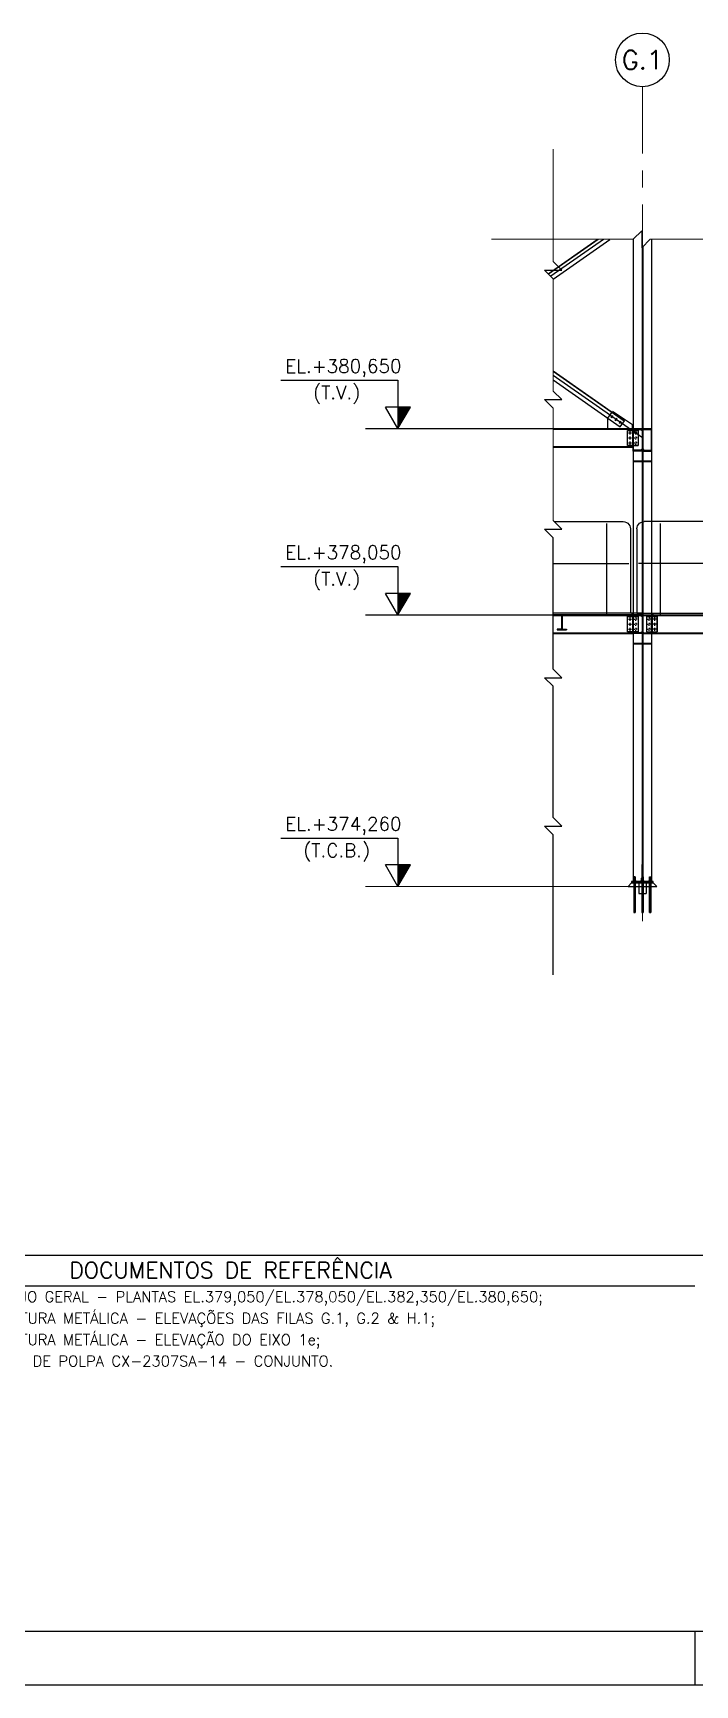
# Model space of a CAD drawing. Header units: metres. Extents: x 0 to 63075, y 0 to 44550.
# Drawn here: x 26082 to 35325, y 0 to 23056 of the extents above; entities that cross this region are included whole.
import ezdxf
from ezdxf.enums import TextEntityAlignment as Align

# ---------------------------------------------------------------- set-up
doc = ezdxf.new("R2010")
doc.units = ezdxf.units.M
doc.header["$LTSCALE"] = 75
doc.linetypes.add('CENTER2', pattern=[28.575, 19.05, -3.175, 3.175, -3.175])
for name, color, linetype in [('FRL2', 2, 'Continuous'), ('FRL4', 4, 'Continuous'), ('FRL5', 5, 'Continuous'), ('FRL6', 6, 'Continuous'), ('FRL7', 7, 'Continuous'), ('FRR120', 5, 'Continuous'), ('FRR140', 5, 'Continuous'), ('FRR175', 1, 'Continuous'), ('FRR80', 3, 'Continuous'), ('GSB', 7, 'Continuous'), ('SC1', 7, 'CENTER2'), ('SDM', 7, 'Continuous'), ('SL1', 8, 'Continuous'), ('SR80', 3, 'Continuous')]:
    doc.layers.add(name, color=color, linetype=linetype)
doc.styles.add('R100', font='simplex.shx', dxfattribs={"height": 2.5})
doc.styles.add('R120', font='simplex.shx', dxfattribs={"height": 3})
doc.styles.add('R140', font='simplex.shx', dxfattribs={"height": 3.5})
doc.styles.add('R80', font='simplex.shx', dxfattribs={"height": 2})

# ---------------------------------------------------------------- blocks, each defined once
blk = doc.blocks.new('A1')
at = {"layer": 'FRL2'}
blk.add_line((471, 10), (471, 0), dxfattribs=at)
at = {"layer": 'FRL4', "linetype": 'Continuous'}
blk.add_line((25, 74.3), (471, 74.3), dxfattribs=at)
at = {"layer": 'FRL5'}
blk.add_line((25, 80), (831, 80), dxfattribs=at)
at = {"layer": 'FRL6', "linetype": 'Continuous'}
blk.add_line((25, 10), (831, 10), dxfattribs=at)
at = {"layer": 'FRL7', "linetype": 'Continuous'}
blk.add_line((0, 0), (841, 0), dxfattribs=at)
at = {"layer": 'FRR120', "style": 'R120'}
blk.add_text('DOCUMENTOS DE REFERÊNCIA', height=3, dxfattribs=at).set_placement((354.52, 75.68))
for tag, p in [('FASE_DO_PROJETO', (659, 46.29)), ('ÁREA_E/OU_SUBÁREA', (659, 40.79)), ('TÍTULO_DO_DESENHO', (659, 35.29)), ('SUBTÍTULO_1_DO_DESENHO', (659, 29.79)), ('SUBTÍTULO_2_DO_DESENHO', (659, 24.29))]:
    blk.add_attdef(tag, p, '', height=3, dxfattribs=at)
at = {"layer": 'FRR140', "style": 'R140', "width": 0.91}
for tag, p in [('ESCALA', (671, 14.35)), ('REVISÃO', (823.5, 14.68))]:
    blk.add_attdef(tag, text='', height=3.5, dxfattribs=at).set_placement(p, align=Align.MIDDLE)
for tag, p in [('NÚMERO_DA_CONTRATADA', (687.72, 12.6)), ('NUMERO_VALE', (752.89, 12.6))]:
    blk.add_attdef(tag, p, '', height=3.5, dxfattribs=at)
at = {"layer": 'FRR175', "style": 'R120'}
for tag, p in [('CLASSIFICAÇÃO', (811.83, 67.73)), ('PROJETO', (716.31, 53.59)), ('N_PROJ_SE', (793.5, 53.59)), ('N_CONTRATO', (796.97, 47.3))]:
    blk.add_attdef(tag, text='', height=3, dxfattribs=at).set_placement(p, align=Align.MIDDLE_CENTER)
at = {"layer": 'FRR80', "style": 'R80'}
for tag, p in [('8A_REV', (476, 77.07)), ('EMIS.', (486, 77.07)), ('PROJ.', (585, 77.07)), ('DES.', (597, 77.07)), ('VER.', (609, 77.07)), ('APR.', (621, 77.07)), ('AUT.', (633.01, 77.07)), ('7A_REV', (476, 71.37)), ('EMIS.', (486, 71.37)), ('PROJ.', (585, 71.37)), ('DES.', (597, 71.37)), ('VER.', (609, 71.37)), ('APR.', (621, 71.37)), ('AUT.', (633.01, 71.37)), ('6A_REV', (476, 65.67)), ('EMIS.', (486, 65.67)), ('PROJ.', (585, 65.67)), ('DES.', (597, 65.67)), ('VER.', (609, 65.67)), ('APR.', (621, 65.67)), ('AUT.', (633.01, 65.67)), ('5A_REV', (476, 59.97)), ('EMIS.', (486, 59.97)), ('PROJ.', (585, 59.97)), ('DES.', (597, 59.97)), ('VER.', (609, 59.97)), ('APR.', (621, 59.97)), ('AUT.', (633.01, 59.97)), ('4A_REV', (476, 54.27)), ('EMIS.', (486, 54.27)), ('PROJ.', (585, 54.27)), ('DES.', (597, 54.27)), ('VER.', (609, 54.27)), ('APR.', (621, 54.27)), ('AUT.', (633.01, 54.27)), ('3A_REV', (476, 48.57)), ('EMIS.', (486, 48.57)), ('PROJ.', (585, 48.57)), ('DES.', (597, 48.57)), ('VER.', (609, 48.57)), ('APR.', (621, 48.57)), ('AUT.', (633.01, 48.57)), ('2A_REV', (476, 42.87)), ('EMIS.', (486, 42.87)), ('PROJ.', (585, 42.87)), ('DES.', (597, 42.87)), ('VER.', (609, 42.87)), ('APR.', (621, 42.87)), ('AUT.', (633.01, 42.87)), ('1a_REV', (476, 37.17)), ('EMIS.', (486, 37.17)), ('PROJ.', (585, 37.17)), ('DES.', (597, 37.17)), ('VER.', (609, 37.17)), ('APR.', (621, 37.17)), ('AUT.', (633.01, 37.17))]:
    blk.add_attdef(tag, text='', height=2, dxfattribs=at).set_placement(p, align=Align.MIDDLE)
for p in [(492.61, 76.08), (492.61, 70.38), (492.61, 64.68), (492.61, 58.98), (492.61, 53.28), (492.61, 47.58), (492.61, 41.88), (492.61, 36.18)]:
    blk.add_attdef('DESCRIÇÃO_DA_REVISÃO', p, '', height=2, dxfattribs=at)
at = {"layer": 'FRR80', "style": 'R80', "width": 0.85}
for p in [(648, 77.07), (648, 71.37), (648, 65.67), (648, 59.97), (648, 54.27), (648, 48.57), (648, 42.87), (648, 37.17)]:
    blk.add_attdef('DATA', text='', height=2, dxfattribs=at).set_placement(p, align=Align.MIDDLE)
blk = doc.blocks.new('A$C25e868c1')
at = {"layer": 'SL1'}
for points in [[(10678, 6913), (10677, 6913), (10676, 6912), (10675, 6912), (10674, 6912), (10673, 6912), (10672, 6912), (10671, 6912), (10670, 6912), (10669, 6912), (10668, 6913), (10667, 6913), (10667, 6914), (10666, 6915), (10665, 6915), (10664, 6916), (10664, 6917), (10663, 6918), (10663, 6919), (10663, 6920), (10663, 6921), (10663, 6922), (10663, 6923), (10663, 6924), (10663, 6925), (10663, 6926), (10664, 6927), (10664, 6928), (10665, 6929), (10665, 6929), (10666, 6930), (10667, 6931), (10668, 6931), (10669, 6932), (10670, 6932), (10671, 6932), (10672, 6933), (10673, 6933), (10674, 6933), (10675, 6932), (10676, 6932), (10677, 6932), (10678, 6932), (10679, 6931), (10680, 6930), (10680, 6930), (10681, 6929), (10682, 6928), (10682, 6927), (10683, 6926), (10683, 6925), (10683, 6924), (10683, 6923), (10684, 6922), (10684, 6921), (10683, 6920), (10683, 6919), (10683, 6918), (10682, 6917), (10682, 6916), (10681, 6916), (10681, 6915), (10680, 6914), (10679, 6914)], [(10413, 6696), (10413, 6697), (10413, 6698), (10413, 6699), (10414, 6700), (10414, 6701), (10415, 6702), (10416, 6702), (10416, 6703), (10417, 6704), (10418, 6704), (10419, 6705), (10420, 6705), (10421, 6705), (10422, 6705), (10423, 6706), (10424, 6705), (10425, 6705), (10426, 6705), (10427, 6705), (10428, 6704), (10429, 6704), (10430, 6703), (10430, 6702), (10431, 6702), (10432, 6701), (10432, 6700), (10433, 6699), (10433, 6698), (10433, 6697), (10433, 6696), (10433, 6695), (10433, 6694), (10433, 6693), (10433, 6692), (10433, 6691), (10432, 6690), (10432, 6689), (10431, 6688), (10430, 6688), (10430, 6687), (10429, 6686), (10428, 6686), (10427, 6685), (10426, 6685), (10425, 6685), (10424, 6685), (10423, 6685), (10422, 6685), (10421, 6685), (10420, 6685), (10419, 6685), (10418, 6686), (10417, 6686), (10416, 6687), (10416, 6688), (10415, 6688), (10414, 6689), (10414, 6690), (10413, 6691), (10413, 6692), (10413, 6693), (10413, 6694), (10412, 6695)], [(10564, 6833), (10563, 6832), (10562, 6832), (10561, 6832), (10560, 6831), (10559, 6831), (10558, 6831), (10557, 6832), (10556, 6832), (10555, 6832), (10554, 6832), (10553, 6833), (10552, 6834), (10551, 6834), (10550, 6835), (10550, 6836), (10549, 6837), (10549, 6838), (10548, 6839), (10548, 6840), (10548, 6841), (10548, 6842), (10548, 6843), (10548, 6844), (10548, 6845), (10549, 6846), (10549, 6847), (10550, 6847), (10550, 6848), (10551, 6849), (10552, 6850), (10552, 6850), (10553, 6851), (10554, 6851), (10555, 6852), (10556, 6852), (10557, 6852), (10558, 6852), (10559, 6852), (10560, 6852), (10561, 6852), (10562, 6852), (10563, 6851), (10564, 6851), (10565, 6850), (10566, 6849), (10566, 6849), (10567, 6848), (10568, 6847), (10568, 6846), (10568, 6845), (10569, 6844), (10569, 6843), (10569, 6842), (10569, 6841), (10569, 6840), (10568, 6839), (10568, 6838), (10568, 6837), (10567, 6836), (10567, 6835), (10566, 6835), (10565, 6834), (10564, 6833)], [(10621, 6873), (10620, 6872), (10619, 6872), (10618, 6872), (10617, 6872), (10616, 6871), (10615, 6872), (10614, 6872), (10613, 6872), (10612, 6872), (10611, 6873), (10610, 6873), (10609, 6874), (10608, 6874), (10608, 6875), (10607, 6876), (10607, 6877), (10606, 6878), (10606, 6879), (10605, 6880), (10605, 6881), (10605, 6882), (10605, 6883), (10605, 6884), (10606, 6885), (10606, 6886), (10606, 6887), (10607, 6888), (10607, 6888), (10608, 6889), (10609, 6890), (10610, 6891), (10611, 6891), (10611, 6892), (10612, 6892), (10613, 6892), (10614, 6892), (10615, 6892), (10617, 6892), (10618, 6892), (10619, 6892), (10620, 6892), (10620, 6891), (10621, 6891), (10622, 6890), (10623, 6890), (10624, 6889), (10624, 6888), (10625, 6887), (10625, 6886), (10626, 6885), (10626, 6884), (10626, 6883), (10626, 6882), (10626, 6881), (10626, 6880), (10626, 6879), (10625, 6878), (10625, 6877), (10625, 6876), (10624, 6876), (10623, 6875), (10623, 6874), (10622, 6873)], [(10413, 6626), (10413, 6627), (10413, 6628), (10413, 6629), (10414, 6630), (10414, 6631), (10415, 6632), (10416, 6632), (10416, 6633), (10417, 6634), (10418, 6634), (10419, 6635), (10420, 6635), (10421, 6635), (10422, 6635), (10423, 6636), (10424, 6635), (10425, 6635), (10426, 6635), (10427, 6635), (10428, 6634), (10429, 6634), (10430, 6633), (10430, 6632), (10431, 6632), (10432, 6631), (10432, 6630), (10433, 6629), (10433, 6628), (10433, 6627), (10433, 6626), (10433, 6625), (10433, 6624), (10433, 6623), (10433, 6622), (10433, 6621), (10432, 6620), (10432, 6619), (10431, 6618), (10430, 6618), (10430, 6617), (10429, 6616), (10428, 6616), (10427, 6615), (10426, 6615), (10425, 6615), (10424, 6615), (10423, 6615), (10422, 6615), (10421, 6615), (10420, 6615), (10419, 6615), (10418, 6616), (10417, 6616), (10416, 6617), (10416, 6618), (10415, 6618), (10414, 6619), (10414, 6620), (10413, 6621), (10413, 6622), (10413, 6623), (10413, 6624), (10412, 6625)], [(10413, 6556), (10413, 6557), (10413, 6558), (10413, 6559), (10414, 6560), (10414, 6561), (10415, 6562), (10416, 6562), (10416, 6563), (10417, 6564), (10418, 6564), (10419, 6565), (10420, 6565), (10421, 6565), (10422, 6565), (10423, 6566), (10424, 6565), (10425, 6565), (10426, 6565), (10427, 6565), (10428, 6564), (10429, 6564), (10430, 6563), (10430, 6562), (10431, 6562), (10432, 6561), (10432, 6560), (10433, 6559), (10433, 6558), (10433, 6557), (10433, 6556), (10433, 6555), (10433, 6554), (10433, 6553), (10433, 6552), (10433, 6551), (10432, 6550), (10432, 6549), (10431, 6548), (10430, 6548), (10430, 6547), (10429, 6546), (10428, 6546), (10427, 6545), (10426, 6545), (10425, 6545), (10424, 6545), (10423, 6545), (10422, 6545), (10421, 6545), (10420, 6545), (10419, 6545), (10418, 6546), (10417, 6546), (10416, 6547), (10416, 6548), (10415, 6548), (10414, 6549), (10414, 6550), (10413, 6551), (10413, 6552), (10413, 6553), (10413, 6554), (10412, 6555)], [(10067, 4096), (10067, 4097), (10067, 4098), (10067, 4099), (10068, 4100), (10068, 4101), (10069, 4102), (10070, 4102), (10070, 4103), (10071, 4104), (10072, 4104), (10073, 4105), (10074, 4105), (10075, 4105), (10076, 4105), (10077, 4106), (10078, 4105), (10079, 4105), (10080, 4105), (10081, 4105), (10082, 4104), (10083, 4104), (10084, 4103), (10084, 4102), (10085, 4102), (10086, 4101), (10086, 4100), (10087, 4099), (10087, 4098), (10087, 4097), (10087, 4096), (10087, 4095), (10087, 4094), (10087, 4093), (10087, 4092), (10087, 4091), (10086, 4090), (10086, 4089), (10085, 4088), (10084, 4088), (10084, 4087), (10083, 4086), (10082, 4086), (10081, 4085), (10080, 4085), (10079, 4085), (10078, 4085), (10077, 4085), (10076, 4085), (10075, 4085), (10074, 4085), (10073, 4085), (10072, 4086), (10071, 4086), (10070, 4087), (10070, 4088), (10069, 4088), (10068, 4089), (10068, 4090), (10067, 4091), (10067, 4092), (10067, 4093), (10067, 4094), (10066, 4095)], [(10067, 4026), (10067, 4027), (10067, 4028), (10067, 4029), (10068, 4030), (10068, 4031), (10069, 4032), (10070, 4032), (10070, 4033), (10071, 4034), (10072, 4034), (10073, 4035), (10074, 4035), (10075, 4035), (10076, 4035), (10077, 4036), (10078, 4035), (10079, 4035), (10080, 4035), (10081, 4035), (10082, 4034), (10083, 4034), (10084, 4033), (10084, 4032), (10085, 4032), (10086, 4031), (10086, 4030), (10087, 4029), (10087, 4028), (10087, 4027), (10087, 4026), (10087, 4025), (10087, 4024), (10087, 4023), (10087, 4022), (10087, 4021), (10086, 4020), (10086, 4019), (10085, 4018), (10084, 4018), (10084, 4017), (10083, 4016), (10082, 4016), (10081, 4015), (10080, 4015), (10079, 4015), (10078, 4015), (10077, 4015), (10076, 4015), (10075, 4015), (10074, 4015), (10073, 4015), (10072, 4016), (10071, 4016), (10070, 4017), (10070, 4018), (10069, 4018), (10068, 4019), (10068, 4020), (10067, 4021), (10067, 4022), (10067, 4023), (10067, 4024), (10066, 4025)], [(10067, 3956), (10067, 3957), (10067, 3958), (10067, 3959), (10068, 3960), (10068, 3961), (10069, 3962), (10070, 3962), (10070, 3963), (10071, 3964), (10072, 3964), (10073, 3965), (10074, 3965), (10075, 3965), (10076, 3965), (10077, 3966), (10078, 3965), (10079, 3965), (10080, 3965), (10081, 3965), (10082, 3964), (10083, 3964), (10084, 3963), (10084, 3962), (10085, 3962), (10086, 3961), (10086, 3960), (10087, 3959), (10087, 3958), (10087, 3957), (10087, 3956), (10087, 3955), (10087, 3954), (10087, 3953), (10087, 3952), (10087, 3951), (10086, 3950), (10086, 3949), (10085, 3948), (10084, 3948), (10084, 3947), (10083, 3946), (10082, 3946), (10081, 3945), (10080, 3945), (10079, 3945), (10078, 3945), (10077, 3945), (10076, 3945), (10075, 3945), (10074, 3945), (10073, 3945), (10072, 3946), (10071, 3946), (10070, 3947), (10070, 3948), (10069, 3948), (10068, 3949), (10068, 3950), (10067, 3951), (10067, 3952), (10067, 3953), (10067, 3954), (10066, 3955)], [(10413, 4096), (10413, 4097), (10413, 4098), (10413, 4099), (10414, 4100), (10414, 4101), (10415, 4102), (10416, 4102), (10416, 4103), (10417, 4104), (10418, 4104), (10419, 4105), (10420, 4105), (10421, 4105), (10422, 4105), (10423, 4106), (10424, 4105), (10425, 4105), (10426, 4105), (10427, 4105), (10428, 4104), (10429, 4104), (10430, 4103), (10430, 4102), (10431, 4102), (10432, 4101), (10432, 4100), (10433, 4099), (10433, 4098), (10433, 4097), (10433, 4096), (10433, 4095), (10433, 4094), (10433, 4093), (10433, 4092), (10433, 4091), (10432, 4090), (10432, 4089), (10431, 4088), (10430, 4088), (10430, 4087), (10429, 4086), (10428, 4086), (10427, 4085), (10426, 4085), (10425, 4085), (10424, 4085), (10423, 4085), (10422, 4085), (10421, 4085), (10420, 4085), (10419, 4085), (10418, 4086), (10417, 4086), (10416, 4087), (10416, 4088), (10415, 4088), (10414, 4089), (10414, 4090), (10413, 4091), (10413, 4092), (10413, 4093), (10413, 4094), (10412, 4095)], [(10413, 4026), (10413, 4027), (10413, 4028), (10413, 4029), (10414, 4030), (10414, 4031), (10415, 4032), (10416, 4032), (10416, 4033), (10417, 4034), (10418, 4034), (10419, 4035), (10420, 4035), (10421, 4035), (10422, 4035), (10423, 4036), (10424, 4035), (10425, 4035), (10426, 4035), (10427, 4035), (10428, 4034), (10429, 4034), (10430, 4033), (10430, 4032), (10431, 4032), (10432, 4031), (10432, 4030), (10433, 4029), (10433, 4028), (10433, 4027), (10433, 4026), (10433, 4025), (10433, 4024), (10433, 4023), (10433, 4022), (10433, 4021), (10432, 4020), (10432, 4019), (10431, 4018), (10430, 4018), (10430, 4017), (10429, 4016), (10428, 4016), (10427, 4015), (10426, 4015), (10425, 4015), (10424, 4015), (10423, 4015), (10422, 4015), (10421, 4015), (10420, 4015), (10419, 4015), (10418, 4016), (10417, 4016), (10416, 4017), (10416, 4018), (10415, 4018), (10414, 4019), (10414, 4020), (10413, 4021), (10413, 4022), (10413, 4023), (10413, 4024), (10412, 4025)], [(10413, 3956), (10413, 3957), (10413, 3958), (10413, 3959), (10414, 3960), (10414, 3961), (10415, 3962), (10416, 3962), (10416, 3963), (10417, 3964), (10418, 3964), (10419, 3965), (10420, 3965), (10421, 3965), (10422, 3965), (10423, 3966), (10424, 3965), (10425, 3965), (10426, 3965), (10427, 3965), (10428, 3964), (10429, 3964), (10430, 3963), (10430, 3962), (10431, 3962), (10432, 3961), (10432, 3960), (10433, 3959), (10433, 3958), (10433, 3957), (10433, 3956), (10433, 3955), (10433, 3954), (10433, 3953), (10433, 3952), (10433, 3951), (10432, 3950), (10432, 3949), (10431, 3948), (10430, 3948), (10430, 3947), (10429, 3946), (10428, 3946), (10427, 3945), (10426, 3945), (10425, 3945), (10424, 3945), (10423, 3945), (10422, 3945), (10421, 3945), (10420, 3945), (10419, 3945), (10418, 3946), (10417, 3946), (10416, 3947), (10416, 3948), (10415, 3948), (10414, 3949), (10414, 3950), (10413, 3951), (10413, 3952), (10413, 3953), (10413, 3954), (10412, 3955)]]:
    blk.add_hatch(color=256, dxfattribs=at).paths.add_polyline_path(points, flags=17)
for p, q in [((10122, 9396), (10122, 4180)), ((10245, 9291), (10245, 434)), ((10255, 9281), (10255, 434)), ((10378, 9398), (10378, 4180)), ((11495, 8842), (10703, 9396)), ((10792, 9396), (11529, 8881)), ((10867, 9396), (11560, 8912)), ((11566, 8917), (10881, 9396)), ((10250, 6626), (11495, 7498)), ((11495, 7560), (10500, 6864)), ((10505, 6857), (11495, 7550)), ((11495, 7435), (10559, 6780)), ((10388, 6805), (10667, 6992)), ((10690, 6934), (10656, 6910)), ((10685, 6905), (10661, 6939)), ((10672, 6984), (10667, 6992)), ((10731, 6900), (10672, 6984)), ((10245, 6755), (10122, 6755)), ((10122, 6743), (10122, 6755)), ((10122, 6455), (10122, 6743)), ((10122, 6743), (10230, 6743)), ((10245, 6743), (10122, 6743)), ((10230, 6755), (10230, 6743)), ((10230, 6743), (10245, 6728)), ((10245, 6755), (10245, 6743)), ((10245, 6728), (10245, 6470)), ((10378, 6755), (10255, 6755)), ((10255, 6755), (10255, 6743)), ((10255, 6743), (10378, 6743)), ((10270, 6743), (10255, 6728)), ((10255, 6728), (10255, 6470)), ((10270, 6755), (10270, 6743)), ((10378, 6743), (10270, 6743)), ((10308, 6730), (10308, 6520)), ((10378, 6730), (10308, 6730)), ((10308, 6730), (10308, 6520)), ((10458, 6730), (10308, 6730)), ((10322, 6695), (10336, 6695)), ((10343, 6716), (10343, 6702)), ((10343, 6674), (10343, 6688)), ((10364, 6695), (10350, 6695)), ((10378, 6743), (10378, 6755)), ((10378, 6455), (10378, 6743)), ((10458, 6730), (10378, 6730)), ((10388, 6755), (10388, 6805)), ((10388, 6755), (10388, 6730)), ((11495, 6755), (10388, 6755)), ((10737, 6755), (10388, 6755)), ((11495, 6746), (10388, 6746)), ((10388, 6730), (10388, 6497)), ((10444, 6695), (10402, 6695)), ((10423, 6674), (10423, 6716)), ((10458, 6520), (10458, 6730)), ((10458, 6520), (10458, 6730)), ((10559, 6780), (10500, 6864)), ((10576, 6854), (10541, 6830)), ((10570, 6825), (10546, 6859)), ((10633, 6894), (10599, 6870)), ((10628, 6865), (10604, 6899)), ((10737, 6892), (10731, 6900)), ((10737, 6892), (10737, 6755)), ((10245, 6470), (10230, 6455)), ((10255, 6470), (10270, 6455)), ((10378, 6520), (10308, 6520)), ((10308, 6520), (10458, 6520)), ((10322, 6625), (10336, 6625)), ((10322, 6555), (10336, 6555)), ((10343, 6646), (10343, 6632)), ((10343, 6604), (10343, 6618)), ((10343, 6576), (10343, 6562)), ((10343, 6534), (10343, 6548)), ((10364, 6625), (10350, 6625)), ((10364, 6555), (10350, 6555)), ((10378, 6520), (10458, 6520)), ((10388, 6497), (10388, 6520)), ((11495, 6506), (10388, 6506)), ((11495, 6497), (10388, 6497)), ((10444, 6625), (10402, 6625)), ((10444, 6555), (10402, 6555)), ((10423, 6604), (10423, 6646)), ((10423, 6534), (10423, 6576)), ((10230, 6455), (10122, 6455)), ((10245, 6455), (10122, 6455)), ((10122, 6442), (10122, 6455)), ((10245, 6442), (10122, 6442)), ((10245, 6303), (10125, 6303)), ((10125, 6303), (10125, 6293)), ((10125, 6293), (10245, 6293)), ((10230, 6455), (10230, 6442)), ((10230, 6303), (10230, 6293)), ((10245, 6455), (10245, 6442)), ((10245, 6293), (10245, 6303)), ((10378, 6455), (10255, 6455)), ((10255, 6455), (10255, 6442)), ((10255, 6442), (10378, 6442)), ((10375, 6303), (10255, 6303)), ((10255, 6303), (10255, 6293)), ((10255, 6293), (10375, 6293)), ((10270, 6455), (10270, 6442)), ((10270, 6455), (10378, 6455)), ((10270, 6303), (10270, 6293)), ((10375, 6293), (10375, 6303)), ((10378, 6442), (10378, 6455)), ((6254, 5456), (10227, 5456)), ((9995, 4155), (9995, 5431)), ((10249, 5453), (10227, 5456)), ((10270, 5446), (10249, 5453)), ((10289, 5434), (10270, 5446)), ((10305, 5418), (10289, 5434)), ((10317, 5399), (10305, 5418)), ((10324, 5378), (10317, 5399)), ((10327, 5356), (10324, 5378)), ((10327, 5356), (10327, 4190)), ((10419, 5378), (10417, 5356)), ((10417, 5356), (10417, 4190)), ((10426, 5399), (10419, 5378)), ((10438, 5418), (10426, 5399)), ((10454, 5434), (10438, 5418)), ((10473, 5446), (10454, 5434)), ((10494, 5453), (10473, 5446)), ((10517, 5456), (10494, 5453)), ((11479, 5456), (10517, 5456)), ((10748, 4155), (10748, 5431)), ((6178, 4870), (10303, 4870)), ((11495, 4870), (10441, 4870)), ((10245, 4180), (2724, 4180)), ((10245, 4155), (2724, 4155)), ((10112, 4155), (3888, 4155)), ((10102, 4180), (10102, 4155)), ((10112, 4155), (10112, 4130)), ((10122, 4180), (10122, 4155)), ((10122, 4155), (10122, 440)), ((10245, 4155), (10122, 4155)), ((10122, 4147), (10122, 4155)), ((10230, 4155), (10230, 4147)), ((10317, 4180), (10245, 4180)), ((10245, 4180), (10245, 4155)), ((10317, 4155), (10245, 4155)), ((10245, 4155), (10245, 4147)), ((10250, 4180), (11495, 4180)), ((10250, 4180), (10250, 4155)), ((10250, 4155), (11495, 4155)), ((10378, 4155), (10255, 4155)), ((10255, 4155), (10255, 4147)), ((10270, 4155), (10270, 4147)), ((10317, 4155), (10317, 4180)), ((10378, 4180), (10378, 4155)), ((10378, 4155), (10378, 440)), ((10378, 4147), (10378, 4155)), ((10388, 4155), (10388, 4130)), ((11495, 4155), (10388, 4155)), ((10398, 4180), (10398, 4155)), ((11442, 4155), (11309, 4155)), ((11309, 4155), (11309, 4147)), ((11442, 4155), (11442, 4147)), ((10112, 4146), (8952, 4146)), ((10122, 4130), (10042, 4130)), ((10042, 4130), (10042, 3920)), ((10042, 3920), (10042, 4130)), ((10042, 4130), (10192, 4130)), ((10122, 3920), (10042, 3920)), ((10192, 3920), (10042, 3920)), ((10056, 4095), (10098, 4095)), ((10056, 4025), (10098, 4025)), ((10056, 3955), (10098, 3955)), ((10077, 4074), (10077, 4116)), ((10077, 4004), (10077, 4046)), ((10077, 3934), (10077, 3976)), ((10112, 4130), (10112, 3897)), ((10112, 3920), (10112, 3897)), ((10245, 4147), (10122, 4147)), ((10122, 3905), (10122, 4147)), ((10122, 4147), (10230, 4147)), ((10192, 4130), (10122, 4130)), ((10192, 3920), (10122, 3920)), ((10136, 4095), (10150, 4095)), ((10136, 4025), (10150, 4025)), ((10136, 3955), (10150, 3955)), ((10157, 4116), (10157, 4102)), ((10157, 4074), (10157, 4088)), ((10157, 4046), (10157, 4032)), ((10157, 4004), (10157, 4018)), ((10157, 3976), (10157, 3962)), ((10157, 3934), (10157, 3948)), ((10178, 4095), (10164, 4095)), ((10178, 4025), (10164, 4025)), ((10178, 3955), (10164, 3955)), ((10192, 4130), (10192, 3920)), ((10192, 4130), (10192, 3920)), ((10230, 4147), (10245, 4132)), ((10245, 3920), (10230, 3905)), ((10245, 4132), (10245, 3920)), ((10255, 4147), (10378, 4147)), ((10270, 4147), (10255, 4132)), ((10255, 4132), (10255, 3920)), ((10255, 3920), (10270, 3905)), ((10378, 4147), (10270, 4147)), ((10308, 4130), (10308, 3920)), ((10458, 4130), (10308, 4130)), ((10308, 4130), (10308, 3920)), ((10378, 4130), (10308, 4130)), ((10308, 3920), (10458, 3920)), ((10378, 3920), (10308, 3920)), ((10322, 4095), (10336, 4095)), ((10322, 4025), (10336, 4025)), ((10322, 3955), (10336, 3955)), ((10343, 4116), (10343, 4102)), ((10343, 4074), (10343, 4088)), ((10343, 4046), (10343, 4032)), ((10343, 4004), (10343, 4018)), ((10343, 3976), (10343, 3962)), ((10343, 3934), (10343, 3948)), ((10364, 4095), (10350, 4095)), ((10364, 4025), (10350, 4025)), ((10364, 3955), (10350, 3955)), ((10378, 3905), (10378, 4147)), ((10458, 4130), (10378, 4130)), ((10378, 3920), (10458, 3920)), ((11372, 4146), (10388, 4146)), ((10388, 4130), (10388, 3897)), ((10388, 3897), (10388, 3920)), ((10444, 4095), (10402, 4095)), ((10444, 4025), (10402, 4025)), ((10444, 3955), (10402, 3955)), ((10423, 4074), (10423, 4116)), ((10423, 4004), (10423, 4046)), ((10423, 3934), (10423, 3976)), ((10458, 3920), (10458, 4130)), ((10458, 3920), (10458, 4130)), ((11309, 4147), (11372, 4147)), ((11372, 3956), (11309, 3956)), ((11309, 3956), (11309, 3948)), ((11442, 3948), (11309, 3948)), ((11372, 4147), (11372, 3956)), ((11378, 4146), (11372, 4146)), ((11442, 4147), (11378, 4147)), ((11378, 4147), (11378, 3956)), ((11495, 4146), (11378, 4146)), ((11378, 3956), (11442, 3956)), ((11442, 3956), (11442, 3948)), ((10112, 3906), (3888, 3906)), ((10112, 3897), (3888, 3897)), ((10245, 3905), (10122, 3905)), ((10122, 3897), (10122, 3905)), ((10230, 3905), (10122, 3905)), ((10245, 3897), (10122, 3897)), ((10245, 3758), (10125, 3758)), ((10125, 3758), (10125, 3748)), ((10125, 3748), (10245, 3748)), ((10230, 3905), (10230, 3897)), ((10230, 3758), (10230, 3748)), ((10245, 3905), (10245, 3897)), ((10245, 3748), (10245, 3758)), ((10378, 3905), (10255, 3905)), ((10255, 3905), (10255, 3897)), ((10255, 3897), (10378, 3897)), ((10375, 3758), (10255, 3758)), ((10255, 3758), (10255, 3748)), ((10255, 3748), (10375, 3748)), ((10270, 3905), (10270, 3897)), ((10270, 3905), (10378, 3905)), ((10270, 3758), (10270, 3748)), ((10375, 3748), (10375, 3758)), ((10378, 3897), (10378, 3905)), ((11495, 3906), (10388, 3906)), ((11495, 3897), (10388, 3897)), ((10156, 478), (10124, 478)), ((10124, 478), (10140, 478)), ((10124, 440), (10124, 478)), ((10156, 478), (10124, 478)), ((10124, 440), (10124, 478)), ((10130, 500), (10130, 478)), ((10149, 500), (10130, 500)), ((10130, 500), (10130, 0)), ((10149, 500), (10130, 500)), ((10130, 478), (10130, 365)), ((10130, 478), (10130, 440)), ((10130, 478), (10130, 440)), ((10140, 478), (10140, 440)), ((10140, 478), (10140, 440)), ((10149, 500), (10149, 478)), ((10149, 0), (10149, 500)), ((10149, 478), (10149, 365)), ((10150, 478), (10150, 440)), ((10150, 478), (10150, 440)), ((10156, 478), (10156, 440)), ((10156, 478), (10156, 440)), ((10266, 478), (10234, 478)), ((10234, 478), (10250, 478)), ((10234, 440), (10234, 478)), ((10266, 478), (10234, 478)), ((10234, 440), (10234, 478)), ((10240, 0), (10240, 500)), ((10240, 500), (10259, 500)), ((10240, 500), (10240, 478)), ((10259, 500), (10240, 500)), ((10240, 478), (10240, 440)), ((10240, 478), (10240, 365)), ((10240, 478), (10240, 440)), ((10250, 478), (10250, 440)), ((10250, 478), (10250, 440)), ((10255, 449), (10255, 673)), ((10259, 500), (10259, 0)), ((10259, 500), (10259, 478)), ((10259, 478), (10259, 365)), ((10260, 478), (10260, 440)), ((10260, 478), (10260, 440)), ((10266, 478), (10266, 440)), ((10266, 478), (10266, 440)), ((10376, 478), (10344, 478)), ((10344, 478), (10360, 478)), ((10344, 440), (10344, 478)), ((10376, 478), (10344, 478)), ((10344, 440), (10344, 478)), ((10350, 0), (10350, 500)), ((10350, 500), (10369, 500)), ((10350, 500), (10350, 478)), ((10369, 500), (10350, 500)), ((10350, 478), (10350, 440)), ((10350, 478), (10350, 365)), ((10350, 478), (10350, 440)), ((10360, 478), (10360, 440)), ((10360, 478), (10360, 440)), ((10369, 500), (10369, 0)), ((10369, 500), (10369, 478)), ((10369, 478), (10369, 365)), ((10370, 478), (10370, 440)), ((10370, 478), (10370, 440)), ((10376, 478), (10376, 440)), ((10376, 478), (10376, 440)), ((10050, 365), (10100, 415)), ((10450, 365), (10050, 365)), ((10100, 434), (10400, 434)), ((10100, 415), (10100, 434)), ((10100, 415), (10400, 415)), ((10400, 415), (10100, 415)), ((10115, 434), (10115, 440)), ((10115, 440), (10165, 440)), ((10115, 434), (10115, 440)), ((10165, 440), (10115, 440)), ((10165, 434), (10115, 434)), ((10165, 434), (10115, 434)), ((10122, 440), (10122, 434)), ((10378, 434), (10122, 434)), ((10156, 440), (10124, 440)), ((10156, 440), (10124, 440)), ((10130, 440), (10131, 440)), ((10131, 440), (10130, 440)), ((10130, 434), (10130, 440)), ((10130, 434), (10130, 440)), ((10130, 440), (10131, 440)), ((10131, 440), (10130, 440)), ((10130, 415), (10130, 434)), ((10130, 415), (10130, 434)), ((10130, 365), (10130, 0)), ((10140, 434), (10140, 440)), ((10140, 434), (10140, 440)), ((10140, 415), (10140, 434)), ((10140, 415), (10140, 434)), ((10150, 440), (10149, 440)), ((10149, 440), (10150, 440)), ((10150, 440), (10149, 440)), ((10149, 440), (10150, 440)), ((10149, 365), (10149, 0)), ((10150, 440), (10150, 440)), ((10150, 434), (10150, 440)), ((10150, 434), (10150, 440)), ((10150, 415), (10150, 434)), ((10150, 415), (10150, 434)), ((10165, 440), (10165, 434)), ((10165, 434), (10165, 440)), ((10199, 415), (10301, 415)), ((10199, 415), (10199, 365)), ((10199, 365), (10199, 265)), ((10240, 265), (10199, 265)), ((10225, 434), (10225, 440)), ((10225, 440), (10275, 440)), ((10225, 434), (10225, 440)), ((10275, 440), (10225, 440)), ((10275, 434), (10225, 434)), ((10275, 434), (10225, 434)), ((10266, 440), (10234, 440)), ((10266, 440), (10234, 440)), ((10240, 440), (10241, 440)), ((10241, 440), (10240, 440)), ((10240, 434), (10240, 440)), ((10240, 434), (10240, 440)), ((10240, 440), (10241, 440)), ((10241, 440), (10240, 440)), ((10240, 415), (10240, 434)), ((10240, 415), (10240, 434)), ((10240, 365), (10240, 0)), ((10259, 265), (10240, 265)), ((10247, 415), (10247, 265)), ((10250, 434), (10250, 440)), ((10250, 434), (10250, 440)), ((10250, 415), (10250, 434)), ((10250, 415), (10250, 434)), ((10253, 415), (10253, 265)), ((10260, 440), (10259, 440)), ((10259, 440), (10260, 440)), ((10260, 440), (10259, 440)), ((10259, 440), (10260, 440)), ((10259, 365), (10259, 0)), ((10301, 265), (10259, 265)), ((10260, 440), (10260, 440)), ((10260, 434), (10260, 440)), ((10260, 434), (10260, 440)), ((10260, 415), (10260, 434)), ((10260, 415), (10260, 434)), ((10400, 434), (10270, 434)), ((10275, 440), (10275, 434)), ((10275, 434), (10275, 440)), ((10301, 415), (10301, 265)), ((10301, 365), (10301, 265)), ((10335, 434), (10335, 440)), ((10335, 440), (10385, 440)), ((10335, 434), (10335, 440)), ((10385, 440), (10335, 440)), ((10385, 434), (10335, 434)), ((10385, 434), (10335, 434)), ((10376, 440), (10344, 440)), ((10376, 440), (10344, 440)), ((10350, 440), (10351, 440)), ((10351, 440), (10350, 440)), ((10350, 434), (10350, 440)), ((10350, 440), (10351, 440)), ((10351, 440), (10350, 440)), ((10350, 434), (10350, 440)), ((10350, 415), (10350, 434)), ((10350, 415), (10350, 434)), ((10350, 365), (10350, 0)), ((10360, 434), (10360, 440)), ((10360, 434), (10360, 440)), ((10360, 415), (10360, 434)), ((10360, 415), (10360, 434)), ((10370, 440), (10369, 440)), ((10369, 440), (10370, 440)), ((10370, 440), (10369, 440)), ((10369, 440), (10370, 440)), ((10369, 365), (10369, 0)), ((10370, 440), (10370, 440)), ((10370, 434), (10370, 440)), ((10370, 434), (10370, 440)), ((10370, 415), (10370, 434)), ((10370, 415), (10370, 434)), ((10378, 434), (10378, 440)), ((10385, 440), (10385, 434)), ((10385, 434), (10385, 440)), ((10400, 434), (10400, 434)), ((10400, 434), (10400, 415)), ((10400, 415), (10450, 365)), ((10149, 0), (10130, 0)), ((10130, 0), (10149, 0)), ((10132, 0), (10148, 0)), ((10240, 0), (10259, 0)), ((10258, 0), (10240, 0)), ((10259, 0), (10258, 0)), ((10350, 0), (10369, 0)), ((10368, 0), (10350, 0)), ((10369, 0), (10368, 0))]:
    blk.add_line(p, q, dxfattribs=at)
blk = doc.blocks.new('FINISHED_FLOOR')
at = {"layer": 'GSB'}
h = blk.add_hatch(dxfattribs=at)
h.set_pattern_fill('ANSI31', color=2, scale=0.01, style=0)
h.set_pattern_definition([(45, (-526.663677, -323.637693), (-0.0224506403, 0.0224506403), [])])
h.paths.add_polyline_path([(0, 4), (-2.31, 4), (0, 0)])
for p, q in [((0, 9), (0, 4)), ((21.78, 9), (0, 9)), ((-2.31, 4), (2.31, 4)), ((0, 0), (-2.31, 4)), ((0, 4), (0, 0)), ((0, 0), (2.31, 4))]:
    blk.add_line(p, q, dxfattribs=at)
at = {"layer": 'GSB', "color": 3, "style": 'R100'}
for tag, p in [('ELEVACAO', (12.11, 11.25)), ('REFERENCIA', (15.04, 6.54))]:
    blk.add_attdef(tag, text='', height=2.5, dxfattribs=at).set_placement(p, align=Align.MIDDLE)
blk = doc.blocks.new('INDICACAO_EIXO')
at = {"layer": 'GSB', "color": 3}
blk.add_circle((0, 0), 5, dxfattribs=at)

msp = doc.modelspace()

# ---------------------------------------------------------------- linework, layer by layer
at = {"layer": 'SC1', "lineweight": 0}
msp.add_line((34590.9, 10661), (34590.9, 22305.8), dxfattribs=at)
at = {"layer": 'SDM', "linetype": 'Continuous', "lineweight": 0, "extrusion": (0, 1, 0)}
for p, q in [((33345.6, 19867.2), (33345.6, 21434.9)), ((33345.6, 18059.6), (33345.6, 19627.2)), ((33345.6, 16251.9), (33345.6, 17819.6))]:
    msp.add_line(p, q, dxfattribs=at)
at = {"layer": 'SDM', "linetype": 'Continuous', "lineweight": 0}
for p, q in [((34461.4, 20176.7), (34581.4, 20296.7)), ((34581.4, 20296.7), (34581.4, 20056.7)), ((34461.4, 20176.7), (32484.3, 20176.7)), ((34581.4, 20056.7), (34701.4, 20176.7)), ((36678.5, 20176.7), (34701.4, 20176.7))]:
    msp.add_line(p, q, dxfattribs=at)
at = {"layer": 'SDM'}
for p, q in [((33465.6, 19747.2), (33345.6, 19867.2)), ((33345.6, 19627.2), (33225.6, 19747.2)), ((33225.6, 19747.2), (33465.6, 19747.2)), ((33465.6, 17939.6), (33345.6, 18059.6)), ((33345.6, 17819.6), (33225.6, 17939.6)), ((33225.6, 17939.6), (33465.6, 17939.6)), ((30723.9, 17535.3), (33345.6, 17535.3)), ((33465.6, 16131.9), (33345.6, 16251.9)), ((33345.6, 16011.9), (33225.6, 16131.9)), ((33225.6, 16131.9), (33465.6, 16131.9)), ((30723.9, 14935.4), (33345.6, 14935.3)), ((33465.6, 14058.5), (33345.6, 14178.5)), ((33345.6, 13938.5), (33225.6, 14058.5)), ((33225.6, 14058.5), (33465.6, 14058.5)), ((33465.6, 11985.1), (33345.6, 12105.1)), ((33345.6, 11865.1), (33225.6, 11985.1)), ((33225.6, 11985.1), (33465.6, 11985.1))]:
    msp.add_line(p, q, dxfattribs=at)
at = {"layer": 'SDM', "extrusion": (0, 1, 0)}
for p, q in [((33345.6, 14178.5), (33345.6, 16011.9)), ((33345.6, 12105.1), (33345.6, 13938.5)), ((33345.6, 9911.7), (33345.6, 11865.1))]:
    msp.add_line(p, q, dxfattribs=at)
at = {"layer": 'SDM', "lineweight": 0}
msp.add_line((30723.9, 11145.3), (34589.6, 11145.3), dxfattribs=at)

# ---------------------------------------------------------------- block references
at = {"xscale": 74.99999999999915, "yscale": 74.99999999999915, "zscale": 74.99999999999915}
msp.add_blockref('A1', (0, 0), dxfattribs=at)
at = {"layer": 'GSB'}
ref = msp.add_blockref('INDICACAO_EIXO', (34590.9, 22680.8), dxfattribs=dict(at, xscale=74.99999999999915, yscale=74.99999999999915, zscale=74.99999999999915))
ref.add_attrib('EIXO', 'G.1', dxfattribs={"color": 4, "height": 262.5, "style": 'R140'}).set_placement((34590.9, 22680.8), align=Align.MIDDLE_CENTER)
ref = msp.add_blockref('FINISHED_FLOOR', (31178.3, 17535.3), dxfattribs=dict(at, xscale=-74.99999999999915, yscale=74.99999999999915, zscale=74.99999999999915))
ref.add_attrib('ELEVACAO', 'EL.+380,650', dxfattribs={"color": 3, "height": 187.5, "style": 'R100'}).set_placement((30415.6, 18379.1), align=Align.MIDDLE)
ref.add_attrib('REFERENCIA', '(T.V.)', dxfattribs={"color": 3, "height": 187.5, "style": 'R100'}).set_placement((30321.7, 18025.5), align=Align.MIDDLE)
ref = msp.add_blockref('FINISHED_FLOOR', (31178.3, 14935.4), dxfattribs=dict(at, xscale=-74.99999999999915, yscale=74.99999999999915, zscale=74.99999999999915))
ref.add_attrib('ELEVACAO', 'EL.+378,050', dxfattribs={"color": 3, "height": 187.5, "style": 'R100'}).set_placement((30415.6, 15779.2), align=Align.MIDDLE)
ref.add_attrib('REFERENCIA', '(T.V.)', dxfattribs={"color": 3, "height": 187.5, "style": 'R100'}).set_placement((30321.7, 15425.5), align=Align.MIDDLE)
ref = msp.add_blockref('FINISHED_FLOOR', (31178.3, 11145.3), dxfattribs=dict(at, xscale=-74.99999999999915, yscale=74.99999999999915, zscale=74.99999999999915))
ref.add_attrib('ELEVACAO', 'EL.+374,260', dxfattribs={"color": 3, "height": 187.5, "style": 'R100'}).set_placement((30415.6, 11989.1), align=Align.MIDDLE)
ref.add_attrib('REFERENCIA', '(T.C.B.)', dxfattribs={"color": 3, "height": 187.5, "style": 'R100'}).set_placement((30321.7, 11635.5), align=Align.MIDDLE)
at = {"layer": 'SDM', "xscale": -1}
msp.add_blockref('A$C25e868c1', (44840.9, 10780.3), dxfattribs=at)

# ---------------------------------------------------------------- texts
at = {"layer": 'SR80', "style": 'R80'}
for s, p in [('2307SA-L-52319 - ARRANJO GERAL - PLANTAS EL.379,050/EL.378,050/EL.382,350/EL.380,650;', (23036.5, 5342.8)), ('2307SA-S-00033 - ESTRUTURA METÁLICA - ELEVAÇÕES DAS FILAS G.1, G.2 & H.1;', (23036.5, 5043.4)), ('2307SA-S-00037 - ESTRUTURA METÁLICA - ELEVAÇÃO DO EIXO 1e;', (23036.5, 4744)), ('2307SA-M-00006 - CAIXAS DE POLPA CX-2307SA-14 - CONJUNTO.', (23036.5, 4444.6))]:
    msp.add_text(s, height=150, dxfattribs=at).set_placement(p)

doc.saveas('drawing.dxf')
